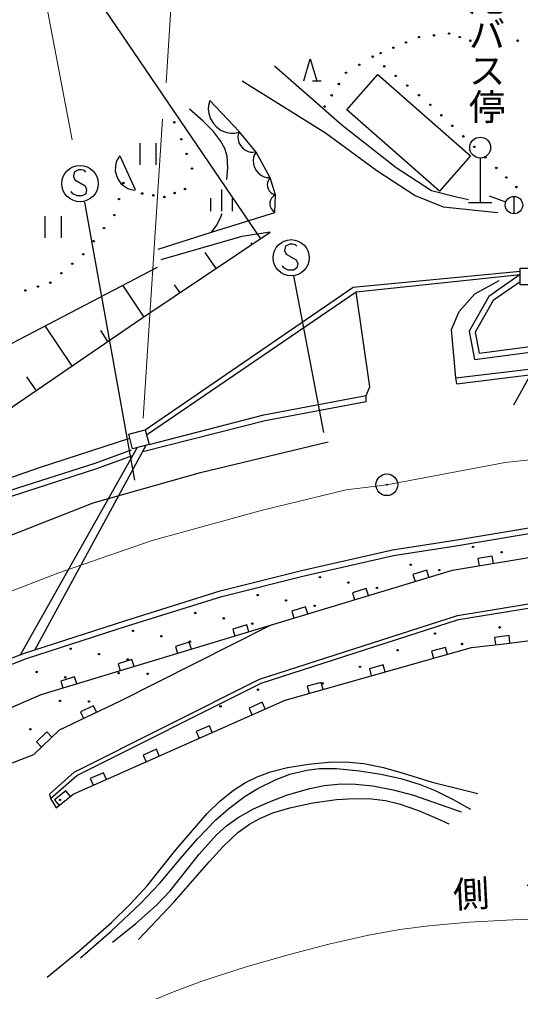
# Model space of a CAD drawing. Units: millimetres, scale not verified. Extents: x 40000 to 680000, y 20000 to 380000.
# Drawn here: x 138359 to 172924, y 253133 to 320144 of the extents above; entities that cross this region are included whole.
import ezdxf
from ezdxf.enums import TextEntityAlignment as Align

# ---------------------------------------------------------------- set-up
doc = ezdxf.new("R2010")
doc.units = ezdxf.units.MM
doc.header["$LTSCALE"] = 1000
doc.linetypes.add('CHAIN', pattern=[18.5, 12, -1.5, 3.5, -1.5])
for name, color, linetype, lineweight in [('M-BGD', 7, 'Continuous', 25), ('M-BGD-EXST', 7, 'Continuous', 25), ('M-BMK', 2, 'CHAIN', 13), ('M-BMK-SRVR', 3, 'Continuous', 25), ('M-STR-HTXT', 7, 'Continuous', 13), ('M-STR-STRC', 7, 'Continuous', 25)]:
    doc.layers.add(name, color=color, linetype=linetype, lineweight=lineweight)
doc.styles.add('@ＭＳ ゴシック', font='')
doc.styles.add('ＭＳ ゴシック', font='')
doc.styles.get('@ＭＳ ゴシック').set_extended_font_data('@MS Gothic')
doc.styles.get('ＭＳ ゴシック').set_extended_font_data('MS Gothic')

msp = doc.modelspace()

# ---------------------------------------------------------------- linework, layer by layer
at = {"layer": 'M-BGD'}
for p, q in [((157970, 315923), (158420, 317423)), ((158420, 317423), (158870, 315923)), ((155942, 316951), (160605, 312877)), ((160948, 313908), (163079, 316338)), ((163079, 316338), (169459, 310742)), ((153733, 315920), (159476, 312337)), ((158570, 315923), (159170, 315923)), ((151487, 314556), (151393, 314219)), ((153512, 312409), (151487, 314556)), ((151393, 314219), (151385, 313965)), ((151385, 313965), (151419, 313667)), ((151419, 313667), (151535, 313281)), ((167329, 308312), (160948, 313908)), ((151535, 313281), (151738, 312978)), ((151738, 312978), (151985, 312716)), ((151985, 312716), (152276, 312496)), ((152276, 312496), (152654, 312357)), ((152654, 312357), (152949, 312306)), ((152949, 312306), (153204, 312299)), ((153204, 312299), (153545, 312373)), ((153512, 312409), (153442, 312211)), ((154678, 310998), (153512, 312409)), ((159476, 312337), (163009, 309736)), ((160605, 312877), (164335, 309932)), ((146655, 311617), (146655, 310117)), ((147795, 310117), (147795, 311617)), ((153442, 312211), (153428, 312059)), ((153428, 312059), (153436, 311879)), ((153436, 311879), (153490, 311644)), ((153490, 311644), (153600, 311454)), ((153600, 311454), (153738, 311288)), ((153738, 311288), (153903, 311144)), ((153903, 311144), (154124, 311046)), ((154124, 311046), (154299, 311004)), ((154299, 311004), (154451, 310990)), ((154451, 310990), (154658, 311021)), ((154678, 310998), (154560, 310796)), ((155659, 309219), (154678, 310998)), ((145039, 310298), (144981, 310044)), ((145117, 310504), (145039, 310298)), ((145291, 310752), (145117, 310504)), ((145291, 310752), (146334, 308421)), ((154513, 310633), (154486, 310435)), ((154486, 310435), (154496, 310167)), ((154560, 310796), (154513, 310633)), ((169459, 310742), (167329, 308312)), ((170138, 310591), (170138, 307531)), ((144981, 310044), (144966, 309696)), ((144966, 309696), (145046, 309390)), ((154496, 310167), (154577, 309937)), ((154577, 309937), (154693, 309727)), ((154693, 309727), (154844, 309536)), ((163009, 309736), (165660, 308018)), ((164335, 309932), (166789, 308361)), ((145046, 309390), (145174, 309105)), ((145174, 309105), (145349, 308841)), ((154844, 309536), (155065, 309384)), ((155065, 309384), (155248, 309302)), ((155248, 309302), (155411, 309255)), ((155411, 309255), (155644, 309247)), ((155520, 309024), (155480, 308910)), ((155566, 309114), (155520, 309024)), ((155659, 309219), (155566, 309114)), ((156027, 308053), (155659, 309219)), ((145349, 308841), (145618, 308620)), ((145618, 308620), (145846, 308494)), ((145846, 308494), (146052, 308415)), ((146052, 308415), (146353, 308379)), ((152291, 308426), (152291, 306926)), ((155480, 308910), (155454, 308751)), ((155454, 308751), (155475, 308607)), ((155475, 308607), (155518, 308469)), ((155518, 308469), (155585, 308339)), ((155585, 308339), (155697, 308224)), ((166789, 308361), (168506, 307920)), ((151541, 307826), (151541, 306926)), ((153041, 307826), (153041, 306926)), ((155673, 307686), (155641, 307544)), ((155752, 307826), (155673, 307686)), ((155697, 308224), (155794, 308154)), ((155828, 307919), (155752, 307826)), ((155794, 308154), (155884, 308107)), ((155904, 307987), (155828, 307919)), ((155884, 308107), (156021, 308074)), ((156027, 308053), (155904, 307987)), ((155966, 306826), (156027, 308053)), ((165660, 308018), (167574, 307233)), ((168506, 307920), (169341, 307723)), ((171905, 307552), (170777, 307962)), ((172469, 307947), (172469, 306747)), ((155641, 307544), (155634, 307400)), ((155634, 307400), (155651, 307255)), ((155651, 307255), (155716, 307107)), ((155716, 307107), (155783, 307008)), ((155783, 307008), (155851, 306932)), ((155851, 306932), (155967, 306854)), ((167574, 307233), (171353, 306840)), ((169328, 307531), (170948, 307531)), ((140121, 306586), (140121, 305086)), ((141261, 305086), (141261, 306586)), ((151610, 305476), (155966, 306826)), ((146794, 299557), (155659, 305476)), ((147929, 304311), (151610, 305476)), ((153696, 305170), (148113, 303574)), ((155659, 305476), (153696, 305170)), ((154415, 304640), (154340, 304752)), ((151928, 302969), (151175, 304089)), ((136227, 296975), (147889, 303073)), ((172906, 301843), (172906, 302993)), ((172906, 302993), (173826, 302993)), ((161367, 301690), (172906, 302798)), ((161592, 301360), (172906, 302551)), ((172906, 302551), (170727, 301049)), ((146952, 299625), (145480, 301816)), ((147036, 291847), (161367, 301690)), ((149440, 301297), (149063, 301857)), ((169762, 301229), (171449, 302149)), ((172906, 302065), (171030, 300772)), ((173826, 301843), (172906, 301843)), ((147125, 291510), (161592, 301360)), ((162536, 294809), (161592, 301360)), ((168688, 300002), (169762, 301229)), ((170727, 301049), (169377, 298656)), ((171030, 300772), (169797, 298586)), ((137039, 292870), (146794, 299557)), ((168151, 298775), (168688, 300002)), ((141976, 296282), (140133, 299025)), ((144464, 297954), (143967, 298694)), ((168470, 295433), (168151, 298775)), ((169377, 298656), (169746, 296693)), ((169797, 298586), (170069, 297139)), ((170069, 297139), (178901, 298317)), ((169746, 296693), (178948, 297920)), ((168470, 295433), (180074, 296846)), ((168519, 295036), (180114, 296447)), ((139489, 294610), (138880, 295516)), ((168519, 295036), (168470, 295433)), ((155217, 292892), (162278, 294223)), ((162267, 293814), (162278, 294223)), ((162278, 294223), (162536, 294809)), ((155304, 292501), (162267, 293814)), ((147297, 290849), (155217, 292892)), ((146865, 290360), (155304, 292501)), ((145908, 291553), (147036, 291847)), ((146168, 290554), (145908, 291553)), ((147036, 291847), (147297, 290849)), ((139751, 289267), (145979, 291278)), ((147297, 290849), (146168, 290554)), ((146469, 290632), (138442, 276358)), ((139452, 276701), (147103, 290798)), ((143578, 289566), (146086, 290484)), ((137683, 287663), (143578, 289566)), ((143708, 289188), (146161, 290085)), ((134101, 287271), (139751, 289267)), ((137819, 287286), (143708, 289188)), ((168392, 284255), (175934, 285517)), ((168218, 282188), (186905, 285249)), ((168456, 283860), (175984, 285120)), ((164087, 283579), (168392, 284255)), ((157811, 282163), (164087, 283579)), ((164162, 283185), (168456, 283860)), ((157904, 281774), (164162, 283185)), ((170966, 283145), (169979, 282983)), ((169979, 282983), (170060, 282490)), ((171047, 282651), (170966, 283145)), ((152213, 280749), (157811, 282163)), ((155678, 278384), (168218, 282188)), ((166461, 282178), (165504, 281887)), ((166606, 281699), (166461, 282178)), ((152321, 280363), (157904, 281774)), ((165504, 281887), (165649, 281409)), ((168583, 279063), (185594, 281861)), ((168653, 278770), (185622, 281561)), ((162281, 280910), (161324, 280619)), ((162426, 280431), (162281, 280910)), ((145692, 278722), (152213, 280749)), ((145813, 278341), (152321, 280363)), ((161324, 280619), (161469, 280141)), ((158101, 279642), (157144, 279352)), ((158246, 279163), (158101, 279642)), ((171977, 277137), (191049, 279472)), ((154907, 274678), (168583, 279063)), ((155021, 274400), (168653, 278770)), ((157144, 279352), (157289, 278873)), ((138711, 276460), (145692, 278722)), ((138843, 276083), (145813, 278341)), ((139849, 273599), (155678, 278384)), ((145337, 273167), (155678, 278384)), ((154033, 278409), (153076, 278120)), ((153076, 278120), (153221, 277641)), ((154178, 277931), (154033, 278409)), ((172126, 277666), (171133, 277545)), ((171133, 277545), (171194, 277049)), ((172186, 277170), (172126, 277666)), ((150076, 277213), (149119, 276924)), ((149119, 276924), (149264, 276445)), ((150221, 276734), (150076, 277213)), ((156680, 273223), (169539, 276847)), ((167741, 276860), (166779, 276589)), ((167877, 276378), (167741, 276860)), ((169539, 276847), (171977, 277137)), ((135847, 275374), (138711, 276460)), ((166779, 276589), (166915, 276107)), ((135997, 275003), (138843, 276083)), ((146119, 276017), (145162, 275727)), ((145162, 275727), (145307, 275249)), ((146264, 275538), (146119, 276017)), ((163455, 275652), (162493, 275381)), ((163591, 275171), (163455, 275652)), ((142162, 274820), (141205, 274531)), ((142307, 274342), (142162, 274820)), ((162493, 275381), (162628, 274899)), ((141205, 274531), (141349, 274052)), ((142131, 268265), (154907, 274678)), ((142309, 268019), (155021, 274400)), ((159169, 274444), (158206, 274173)), ((158206, 274173), (158342, 273692)), ((159304, 273963), (159169, 274444)), ((130892, 269734), (139849, 273599)), ((141119, 271173), (145337, 273167)), ((142074, 266745), (156680, 273223)), ((143466, 272835), (142562, 272408)), ((143680, 272383), (143466, 272835)), ((155109, 273073), (154195, 272668)), ((155311, 272616), (155109, 273073)), ((142562, 272408), (142776, 271956)), ((154195, 272668), (154397, 272211)), ((151457, 271454), (150543, 271048)), ((151660, 270997), (151457, 271454)), ((139355, 269485), (141119, 271173)), ((140253, 271036), (139530, 270345)), ((140598, 270675), (140253, 271036)), ((150543, 271048), (150746, 270591)), ((139530, 270345), (139876, 269983)), ((136364, 268335), (139355, 269485)), ((147805, 269834), (146891, 269429)), ((146891, 269429), (147094, 268972)), ((148008, 269377), (147805, 269834)), ((140422, 266745), (142131, 268265)), ((144154, 268214), (143240, 267809)), ((144357, 267757), (144154, 268214)), ((140501, 266431), (142309, 268019)), ((143240, 267809), (143443, 267352)), ((140422, 266745), (140501, 266431)), ((141563, 266976), (140782, 266352)), ((140896, 265803), (142074, 266745)), ((141875, 266586), (141563, 266976)), ((140501, 266431), (140896, 265803)), ((140782, 266352), (141094, 265961))]:
    msp.add_line(p, q, dxfattribs=at)
for points in [[(152654, 309107), (152733, 309924), (152692, 310715), (152525, 311257), (152233, 311784), (151734, 312420), (151023, 313136), (150078, 313954)], [(151610, 305476), (151977, 305954), (152261, 306528), (152348, 306776)], [(140272, 254132), (142458, 255912), (144719, 257891), (146001, 259147), (147158, 260421), (149154, 262913), (151299, 265418), (152175, 266254), (153118, 267005), (153960, 267542), (154750, 267932), (155687, 268274), (156858, 268573), (158294, 268816), (159900, 268963), (161096, 268957), (162113, 268852), (163476, 268568), (164826, 268181), (166821, 267574), (169148, 266984), (169965, 266795)], [(142579, 255457), (144696, 257299), (146735, 259217), (148048, 260614), (149472, 262295), (150643, 263663), (151901, 264970), (152801, 265763), (153927, 266599), (154800, 267138), (156066, 267762), (157013, 268108), (158182, 268395), (159025, 268501), (160222, 268514), (161823, 268358), (163297, 268110), (164672, 267811), (166010, 267412), (167031, 267003), (168283, 266379), (169475, 265715)], [(144787, 256537), (146354, 257790), (147846, 259121), (148748, 260074), (149639, 261168), (150752, 262603), (151943, 263941), (152646, 264563), (153455, 265135), (154503, 265722), (155612, 266221), (156850, 266685), (158397, 267137), (159378, 267329), (160545, 267442), (161543, 267435), (162741, 267314), (164127, 267049), (165533, 266672), (168837, 265518)], [(146575, 256711), (149021, 259326), (151456, 262084), (152408, 263138), (153427, 264093), (154221, 264672), (154931, 265068), (155846, 265453), (157004, 265806), (158607, 266142), (160233, 266372), (161440, 266451), (162634, 266421), (163599, 266297), (164559, 266069), (165878, 265613), (167178, 265053), (167970, 264686)]]:
    msp.add_lwpolyline(points, dxfattribs=at)
for centre, radius in [((165911, 318924), 50), ((166953, 319047), 50), ((167996, 319170), 50), ((168733, 318924), 50), ((165031, 318556), 50), ((169469, 318679), 50), ((172720, 318679), 50), ((163272, 317820), 50), ((164152, 318188), 50), ((161800, 317022), 50), ((162720, 317574), 50), ((163518, 316912), 50), ((160880, 316470), 50), ((164315, 316249), 50), ((160389, 315693), 50), ((165113, 315587), 50), ((159898, 314916), 50), ((165911, 314924), 50), ((166708, 314261), 50), ((159407, 314139), 50), ((149033, 313053), 50), ((167465, 313536), 50), ((168221, 312810), 50), ((149524, 311887), 50), ((168978, 312084), 50), ((170138, 311311), 720), ((169735, 311358), 50), ((149892, 310875), 50), ((170491, 310632), 50), ((150260, 309863), 50), ((171248, 309906), 50), ((171943, 309251), 50), ((145524, 308867), 50), ((149770, 308452), 50), ((172639, 308597), 50), ((145217, 307762), 50), ((146825, 308145), 50), ((147592, 308022), 50), ((148359, 307900), 50), ((149064, 308176), 50), ((172469, 307347), 600), ((144910, 306658), 50), ((144195, 305758), 50), ((143479, 304858), 50), ((142763, 303959), 50), ((142006, 303304), 50), ((141250, 302650), 50), ((139634, 301730), 50), ((140493, 301995), 50), ((138775, 301464), 50), ((169648, 283787), 50), ((171614, 283420), 50), ((165349, 282555), 50), ((167315, 282188), 50), ((159084, 281691), 50), ((161050, 281324), 50), ((163016, 280956), 50), ((154785, 280459), 50), ((156751, 280092), 50), ((158717, 279725), 50), ((150485, 279227), 50), ((152452, 278860), 50), ((154418, 278493), 50), ((171474, 278238), 50), ((146186, 277995), 50), ((148152, 277628), 50), ((167022, 277811), 50), ((141887, 276763), 50), ((150118, 277261), 50), ((168888, 277091), 50), ((143853, 276396), 50), ((164437, 276664), 50), ((145819, 276029), 50), ((161851, 275517), 50), ((139554, 275164), 50), ((141520, 274797), 50), ((145207, 275083), 50), ((147206, 275038), 50), ((159266, 274370), 50), ((154814, 273943), 50), ((141163, 273172), 50), ((143163, 273128), 50), ((152228, 272796), 50), ((139119, 271217), 50), ((141167, 266343), 50)]:
    msp.add_circle(centre, radius, dxfattribs=at)
at = {"layer": 'M-BGD-EXST'}
for p, q in [((144248, 320801), (154988, 305028)), ((142137, 309626), (142087, 309326)), ((142437, 309776), (142137, 309626)), ((142637, 309776), (142437, 309776)), ((142837, 309726), (142637, 309776)), ((142937, 309626), (142837, 309726)), ((142087, 309326), (142187, 309076)), ((142187, 309076), (142887, 308676)), ((142037, 308126), (141937, 308276)), ((142887, 308676), (142987, 308426)), ((142987, 308426), (142937, 308126)), ((142337, 307976), (142037, 308126)), ((142687, 307976), (142337, 307976)), ((142937, 308126), (142687, 307976)), ((142840, 307552), (146291, 288380)), ((156701, 304514), (156651, 304214)), ((157001, 304664), (156701, 304514)), ((157201, 304664), (157001, 304664)), ((157401, 304614), (157201, 304664)), ((157501, 304514), (157401, 304614)), ((156651, 304214), (156751, 303964)), ((156751, 303964), (157451, 303564)), ((157451, 303564), (157551, 303314)), ((156601, 303014), (156501, 303164)), ((156901, 302864), (156601, 303014)), ((157501, 303014), (157251, 302864)), ((157551, 303314), (157501, 303014)), ((157251, 302864), (156901, 302864)), ((157254, 302470), (159340, 291672)), ((172463, 293568), (177555, 302771))]:
    msp.add_line(p, q, dxfattribs=at)
for centre in [(142537, 308826), (157101, 303714)]:
    msp.add_circle(centre, 1250, dxfattribs=at)
at = {"layer": 'M-BMK'}
for p, q in [((171850, 289605), (179998, 290467)), ((163699, 288068), (171850, 289605)), ((155120, 286311), (160887, 287722)), ((160887, 287722), (163699, 288068)), ((147513, 284225), (155120, 286311)), ((141015, 281963), (147513, 284225)), ((133960, 279263), (141015, 281963))]:
    msp.add_line(p, q, dxfattribs=at)
at = {"layer": 'M-BMK-SRVR'}
for radius in [750, 30]:
    msp.add_circle((163699, 288068), radius, dxfattribs=at)
at = {"layer": 'M-STR-HTXT'}
for p, q in [((138392, 330788), (141997, 311846)), ((148481, 315771), (149402, 330433)), ((148236, 313268), (146886, 292654))]:
    msp.add_line(p, q, dxfattribs=at)
msp.add_lwpolyline([(134088, 245149), (142568, 249993), (144676, 251142), (146853, 252212), (148874, 253071), (150935, 253838), (153986, 254827), (156993, 255698), (159707, 256411), (162438, 257026), (164600, 257415), (166600, 257673), (169388, 257917), (172387, 258074), (182033, 258286), (186031, 258284), (190126, 258175), (193919, 257940), (197904, 257586), (201857, 257129), (206017, 256544), (215085, 255028)], dxfattribs=at)
at = {"layer": 'M-STR-STRC'}
for p, q in [((150837, 288922), (159656, 291031)), ((143455, 286813), (150837, 288922)), ((134259, 283226), (143455, 286813))]:
    msp.add_line(p, q, dxfattribs=at)

# ---------------------------------------------------------------- texts
at = {"layer": 'M-BGD', "style": '@ＭＳ ゴシック'}
msp.add_text('竹尾バス停', height=1833, rotation=270, dxfattribs=at).set_placement((169114, 325396), align=Align.BOTTOM_LEFT)
at = {"layer": 'M-STR-HTXT', "style": 'ＭＳ ゴシック'}
msp.add_text('側\u3000溝\u3000L=160.0', height=1833, rotation=3, dxfattribs=at).set_placement((168348, 258340), align=Align.BOTTOM_LEFT)

doc.saveas('drawing.dxf')
